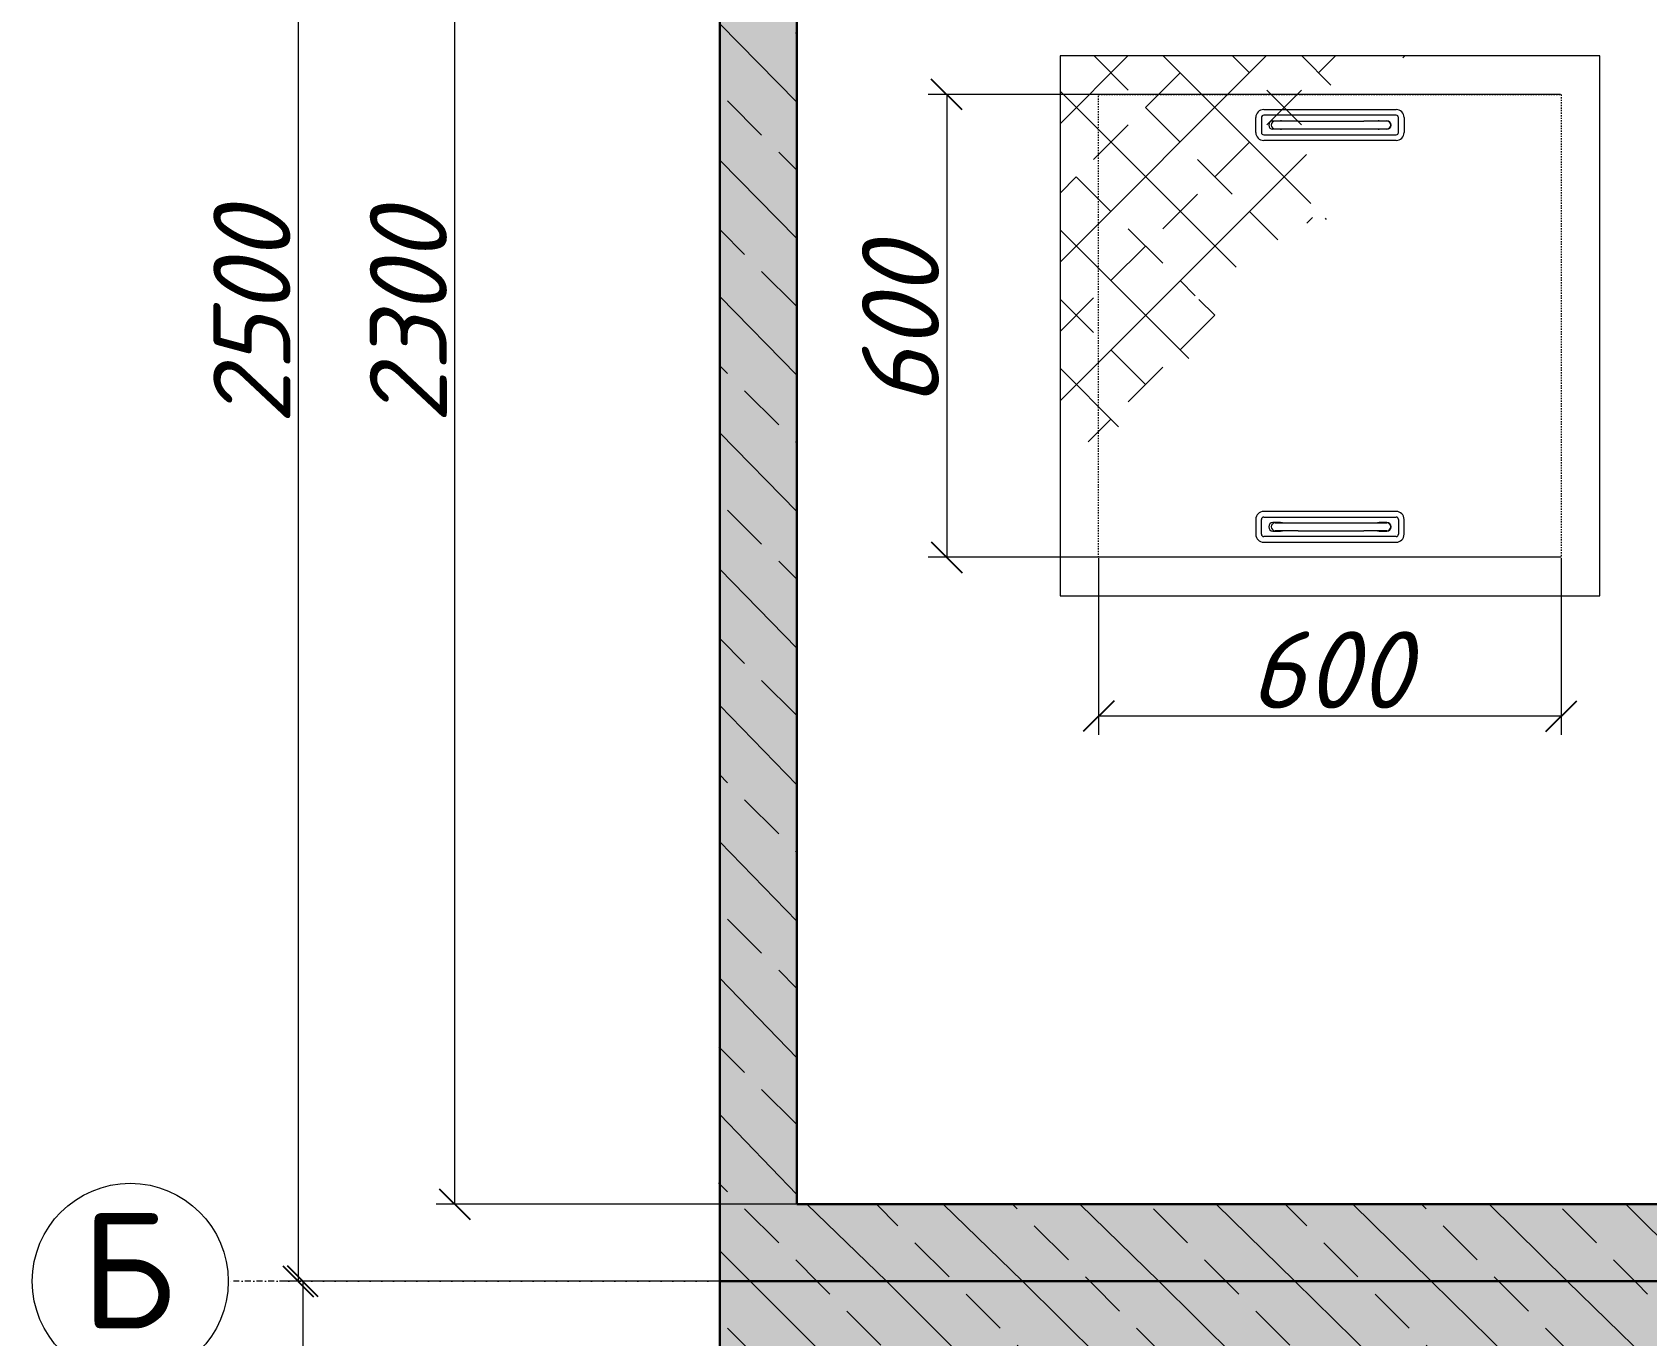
# Model space of a CAD drawing. Header units: millimetres. Extents: x 18305 to 53696, y 2146 to 15344.
# Drawn here: x 26951 to 29045, y 12030 to 13719 of the extents above; entities that cross this region are included whole.
import ezdxf

# ---------------------------------------------------------------- set-up
doc = ezdxf.new("R2010")
doc.units = ezdxf.units.MM
doc.set_wipeout_variables(frame=1)
for name, pattern in [('A_HIDDEN1', [0.333334, 0.166667, -0.166667]), ('DASHDOT2', [0.5, 0.25, -0.125, 0, -0.125]), ('Сплошная', [0])]:
    doc.linetypes.add(name, pattern=pattern)
doc.layers.add('НОЛЬ', color=7, linetype='Continuous')
doc.styles.add('ГОСТ-150', font='isocpeur.ttf', dxfattribs={"height": 150})
doc.styles.add('ГОСТ-80', font='isocpeur.ttf', dxfattribs={"height": 80})
doc.styles.add('ИСО курсив', font='isocpeui.ttf')
doc.dimstyles.new('ГОСТ-80', dxfattribs={"dimtxt": 80, "dimasz": 40, "dimexe": 24, "dimexo": 1, "dimgap": 10, "dimtad": 1, "dimdec": 0, "dimtxsty": 'ГОСТ-80', "dimblk": 'OBLIQUE', "dimcen": 2.5, "dimclrd": 251, "dimclre": 251, "dimclrt": 251, "dimadec": 0, "dimazin": 0, "dimtfac": 1, "dimtdec": 0, "dimtmove": 0, "dimatfit": 3, "dimfxl": 250, "dimlwd": 9, "dimlwe": 9, "dimarcsym": 2})

# ---------------------------------------------------------------- blocks, each defined once
blk = doc.blocks.new('*U887')
at = {"lineweight": 18}
h = blk.add_hatch(dxfattribs=at)
h.set_pattern_fill('ANSI33', scale=500)
h.set_pattern_definition([(45, (-270421877.2363863, -182955272.1720382), (-88.38834764831844, 88.38834764831844), []), (45, (-270421788.8480388, -182955272.1720382), (-88.38834764831844, 88.38834764831844), [62.5, -31.25])])
h.paths.add_polyline_path([(0, 6000), (0, 0), (2500, 0), (2500, 6000)])
h.paths.add_polyline_path([(2400, 5900), (2400, 100), (100, 100), (100, 5900)], flags=16)
h = blk.add_hatch(dxfattribs=at)
h.set_pattern_fill('AR-CONC', scale=30)
h.set_pattern_definition([(49.99999999999999, (-270421877.2363863, -182955272.1720382), (215.178054780226, -18.82564049477853), [22.5, -247.5]), (355, (-270421877.2363863, -182955272.1720382), (-41.6254000839, 225.6576401100035), [18, -198]), (100.45144446, (-270421859.304882, -182955273.7408414), (173.5526540181336, 206.8319972905888), [19.12205759999996, -210.3426335999997]), (46.18420000000001, (-270421877.2363863, -182955212.1720382), (320.1723992014717, -49.65578423792296), [33.75, -371.25]), (96.63563549, (-270421850.5553628, -182955216.3100303), (280.3985837022685, 292.2355802323651), [28.6831026, -315.5141279999999]), (351.1841639899999, (-270421877.2363863, -182955212.1720382), (280.3985835164319, 292.2355800809971), [27, -297.0000003]), (21, (-270421847.2363863, -182955227.1720382), (179.0721156355385, -120.7856671996016), [22.5, -247.5]), (326.0000000000001, (-270421847.2363863, -182955227.1720382), (72.99459957647451, 217.5450135140559), [18, -198]), (71.45144474, (-270421832.3137101, -182955237.2375104), (252.0667130189913, 96.75934584190615), [19.122057, -210.3426336]), (37.50000000000001, (-270421877.2363863, -182955272.1720382), (3.647956595187201, 99.86815614939344), [0, -195.6, 0, -201, 0, -198.75]), (7.499999999999999, (-270421877.2363863, -182955272.1720382), (78.92086123264458, 118.3235135647081), [0, -114.6, 0, -191.1, 0, -75.75]), (327.5, (-270421944.1363863, -182955272.1720382), (160.1467308517227, -6.766461520313927), [0, -75, 0, -234, 0, -310.5]), (317.5, (-270421974.1363863, -182955272.1720382), (174.9558508027159, 30.03149469969532), [0, -97.5, 0, -155.4, 0, -220.5])])
h.paths.add_polyline_path([(1.13686837721616e-13, 6000), (0, 9.094947017729282e-13), (2500, -9.094947017729282e-13), (2500, 6000)])
h.paths.add_polyline_path([(2400, 5900), (2400, 100), (100, 100), (100, 5900)], flags=16)
at = {"color": 7, "lineweight": 30}
for points in [[(0, 6000), (2500, 6000), (2500, 0), (0, 0)], [(100, 5900), (2400, 5900), (2400, 100), (100, 100)]]:
    blk.add_lwpolyline(points, close=True, dxfattribs=at)
blk = doc.blocks.new('A$C196e052b')
at = {"color": 252, "lineweight": 18}
blk.add_wipeout([(-400.0000000029106, 799.9999999999998), (-400.0000000029104, 99.99999999999966), (300.0000000000002, 99.99999999999976), (299.9999999999999, 799.9999999999999)], dxfattribs=at)
at = {"lineweight": 13, "ltscale": 2, "transparency": 33554687}
h = blk.add_hatch(dxfattribs=at)
h.set_pattern_fill('ANSI33', color=252, scale=20, angle=90)
h.set_pattern_definition([(135, (-1071955.989897668, -699230.8765057246), (-89.80256121069155, -89.80256121069154), []), (135, (-1071955.989897668, -699141.0739057581), (-89.80256121069155, -89.80256121069154), [63.50000000000002, -31.75000000000001])])
edge = h.paths.add_edge_path()
edge.add_spline(control_points=[(-400, 328.6136316210032), (-381.4811837077141, 222.0423559178598), (-86.93459724960849, 561.0194829106331), (-261.5274742245674, 461.8881329782307), (-250.1235035657883, 471.7240742268041), (-7.720676155295223, 641.090294778347), (-68.65601353859529, 558.5043798824772)], knot_values=[0, 0, 0, 0, 147.1957490608899, 240.430400332696, 284.5336143072386, 347.4544513214497, 347.4544513214497, 347.4544513214497, 347.4544513214497], degree=3, periodic=0)
edge.add_spline(control_points=[(-68.65601353859529, 558.5043798824772), (-83.88816663110629, 692.3374128341675), (-113.837870657444, 780.9436060786247), (63.87716839229688, 800)], knot_values=[347.4544513214497, 347.4544513214497, 347.4544513214497, 347.4544513214497, 519.254660040759, 519.254660040759, 519.254660040759, 519.254660040759], degree=3, periodic=0)
edge.add_line((63.87716839229688, 800), (-400, 800))
edge.add_line((-400, 800), (-400, 328.6136316210032))
h = blk.add_hatch(dxfattribs=at)
h.set_pattern_fill('ANSI33', color=252, scale=20, angle=180)
h.set_pattern_definition([(225, (-1071955.989897668, -699230.8765057246), (89.80256121069154, -89.80256121069155), []), (225, (-1072045.792497635, -699230.8765057246), (89.80256121069154, -89.80256121069155), [63.50000000000002, -31.75000000000001])])
edge = h.paths.add_edge_path()
edge.add_spline(control_points=[(-400, 328.6136316210032), (-381.4811837077141, 222.0423559178598), (-86.93459724960849, 561.0194829106331), (-261.5274742245674, 461.8881329782307), (-250.1235035657883, 471.7240742268041), (-7.720676155295223, 641.090294778347), (-68.65601353859529, 558.5043798824772)], knot_values=[0, 0, 0, 0, 147.1957490608899, 240.430400332696, 284.5336143072386, 347.4544513214497, 347.4544513214497, 347.4544513214497, 347.4544513214497], degree=3, periodic=0)
edge.add_spline(control_points=[(-68.65601353859529, 558.5043798824772), (-83.88816663110629, 692.3374128341675), (-113.837870657444, 780.9436060786247), (63.87716839229688, 800)], knot_values=[347.4544513214497, 347.4544513214497, 347.4544513214497, 347.4544513214497, 519.254660040759, 519.254660040759, 519.254660040759, 519.254660040759], degree=3, periodic=0)
edge.add_line((63.87716839229688, 800), (-400, 800))
edge.add_line((-400, 800), (-400, 328.6136316210032))
at = {"color": 252, "lineweight": 5, "ltscale": 2, "transparency": 33554687}
for p, q in [((-146.2323484137887, 700.8133006691351), (-146.2323484137887, 720.1173006891622)), ((-138.8999999776715, 720.1173006891622), (-138.8999999776715, 700.8133006691351)), ((-135.8519999996061, 730.4976490735426), (35.85199999657925, 730.4976490735426)), ((35.85199999657925, 723.1653006672277), (-135.8519999996061, 723.1653006672277)), ((-123.9000295415753, 715.9652711152448), (-113.9000295415753, 715.9652711152448)), ((-91.10002952965442, 715.4652711152448), (-121.1000295296544, 715.4652711152448)), ((-91.10002952965442, 715.4652711152448), (-6.100029529654421, 715.4652711152448)), ((23.89997047034558, 715.4652711152448), (-6.100029529654421, 715.4652711152448)), ((13.89997047034558, 715.9652711152448), (23.89997047034558, 715.9652711152448)), ((38.90000000444707, 700.8133006691351), (38.90000000444707, 720.1173006891622)), ((46.23234844056424, 720.1173006891622), (46.23234844056424, 700.8133006691351)), ((-135.8519999996061, 697.7653006910696), (35.85199999657925, 697.7653006910696)), ((-113.9000295415753, 704.9652711152448), (-123.9000295415753, 704.9652711152448)), ((-121.1000295296544, 705.4652711152448), (-91.10002952965442, 705.4652711152448)), ((-91.10002952965442, 705.4652711152448), (-6.100029529654421, 705.4652711152448)), ((-6.100029529654421, 705.4652711152448), (23.89997047034558, 705.4652711152448)), ((23.89997047034558, 704.9652711152448), (13.89997047034558, 704.9652711152448)), ((35.85199999657925, 690.4329522847547), (-135.8519999996061, 690.4329522847547)), ((35.85199999657925, 209.5670477151289), (-135.8519999996061, 209.5670477151289)), ((-146.2323484137887, 199.1866992711439), (-146.2323484137887, 179.8826992511167)), ((-138.8999999776715, 179.8826992511167), (-138.8999999776715, 199.1866992711439)), ((-135.8519999996061, 202.2346992492094), (35.85199999657925, 202.2346992492094)), ((-113.9000295415753, 195.0347288250341), (-123.9000295415753, 195.0347288250341)), ((-121.1000295296544, 194.5347288250341), (-91.10002952965442, 194.5347288250341)), ((-91.10002952965442, 194.5347288250341), (-6.100029529654421, 194.5347288250341)), ((-6.100029529654421, 194.5347288250341), (23.89997047034558, 194.5347288250341)), ((23.89997047034558, 195.0347288250341), (13.89997047034558, 195.0347288250341)), ((38.90000000444707, 199.1866992711439), (38.90000000444707, 179.8826992511167)), ((46.23234844056424, 179.8826992511167), (46.23234844056424, 199.1866992711439)), ((35.85199999657925, 176.8346992730512), (-135.8519999996061, 176.8346992730512)), ((-135.8519999996061, 169.5023508667364), (35.85199999657925, 169.5023508667364)), ((-123.9000295415753, 184.0347288250341), (-113.9000295415753, 184.0347288250341)), ((-91.10002952965442, 184.5347288250341), (-121.1000295296544, 184.5347288250341)), ((-91.10002952965442, 184.5347288250341), (-6.100029529654421, 184.5347288250341)), ((23.89997047034558, 184.5347288250341), (-6.100029529654421, 184.5347288250341)), ((13.89997047034558, 184.0347288250341), (23.89997047034558, 184.0347288250341))]:
    blk.add_line(p, q, dxfattribs=at)
at = {"color": 252, "lineweight": 18}
blk.add_lwpolyline([(300, 800), (-400, 800), (-400, 100), (300, 100)], close=True, dxfattribs=at)
at = {"color": 252, "linetype": 'A_HIDDEN1', "lineweight": 20, "ltscale": 10}
blk.add_lwpolyline([(-350, 750), (250, 750), (250, 150), (-350, 150)], close=True, dxfattribs=at)
at = {"color": 252, "lineweight": 5, "ltscale": 2, "transparency": 33554687}
for centre, radius, start, end in [((-135.8519999996061, 720.1173006891622), 10.38034841870831, 90, 180), ((-135.8519999996061, 720.1173006891622), 3.048000000009781, 90, 180), ((-123.9000295415753, 710.4652711152448), 5.500000000000002, 90, 270), ((-121.1000295296544, 710.4652711152448), 5.000000000000002, 90, 270), ((-113.9000295415753, 710.4652711152448), 5.50000000000187, 65.38002367758496, 90), ((13.89997047034558, 710.4652711152448), 5.500000000000002, 90, 114.619976322415), ((23.89997047034558, 710.4652711152448), 5.500000000000002, 270, 90), ((23.89997047034558, 710.4652711152448), 5.000000000000002, 270, 90), ((35.85199999657925, 720.1173006891622), 10.38034841872286, 0, 90), ((35.85199999657925, 720.1173006891622), 3.047999999995229, 0, 90), ((-135.8519999996061, 700.8133006691351), 10.38034841872286, 180, 270), ((-135.8519999996061, 700.8133006691351), 3.047999999995229, 180, 270), ((-113.9000295415753, 710.4652711152448), 5.500000000000002, 270, 294.619976322415), ((13.89997047034558, 710.4652711152448), 5.50000000000187, 245.380023677585, 270), ((35.85199999657925, 700.8133006691351), 3.048000000009781, 270, 0), ((35.85199999657925, 700.8133006691351), 10.38034841870831, 270, 0), ((-135.8519999996061, 199.1866992711439), 10.38034841872286, 90, 180), ((35.85199999657925, 199.1866992711439), 10.38034841870831, 0, 90), ((-135.8519999996061, 199.1866992711439), 3.047999999995229, 90, 180), ((-123.9000295415753, 189.5347288250341), 5.500000000000002, 90, 270), ((-121.1000295296544, 189.5347288250341), 5.000000000000002, 90, 270), ((-113.9000295415753, 189.5347288250341), 5.500000000000002, 65.38002367758496, 90), ((13.89997047034558, 189.5347288250341), 5.50000000000187, 90, 114.619976322415), ((23.89997047034558, 189.5347288250341), 5.500000000000002, 270, 90), ((23.89997047034558, 189.5347288250341), 5.000000000000002, 270, 90), ((35.85199999657925, 199.1866992711439), 3.048000000009781, 0, 90), ((-135.8519999996061, 179.8826992511167), 10.38034841870831, 180, 270), ((-135.8519999996061, 179.8826992511167), 3.048000000009781, 180, 270), ((-113.9000295415753, 189.5347288250341), 5.50000000000187, 270, 294.619976322415), ((13.89997047034558, 189.5347288250341), 5.500000000000002, 245.380023677585, 270), ((35.85199999657925, 179.8826992511167), 3.047999999995229, 270, 0), ((35.85199999657925, 179.8826992511167), 10.38034841872286, 270, 0)]:
    blk.add_arc(centre, radius, start, end, dxfattribs=at)
blk = doc.blocks.new('к4у4е54е')
at = {"color": 7, "lineweight": 40}
blk.add_blockref('A$C196e052b', (3440.590660401736, 750.3810383882083), dxfattribs=at)
blk = doc.blocks.new('_OBLIQUE')
at = {"color": 0, "linetype": 'ByBlock'}
blk.add_line((-0.5, -0.5), (0.5, 0.5), dxfattribs=at)
blk = doc.blocks.new('*D2004')
at = {"color": 251, "linetype": 'Сплошная', "lineweight": 9, "transparency": 16777216}
for p, q in [((28932.98714997544, 13638.7085066636), (28113.04580229776, 13638.7085066636)), ((28932.98714997544, 13038.7085066636), (28113.04580229776, 13038.7085066636))]:
    blk.add_line(p, q, dxfattribs=at)
at = {"color": 251, "linetype": 'Continuous', "lineweight": 9, "transparency": 16777216}
blk.add_line((28137.04580229776, 13638.7085066636), (28137.04580229776, 13038.7085066636), dxfattribs=at)
at = {"layer": 'Defpoints', "color": 0, "transparency": 16777216}
for p in [(28933.98714997544, 13638.7085066636), (28137.04580229776, 13038.7085066636), (28933.98714997544, 13038.7085066636)]:
    blk.add_point(p, dxfattribs=at)
at = {"color": 251, "lineweight": 9, "transparency": 16777216, "xscale": 40, "yscale": 40, "zscale": 40}
for p, rotation in [((28137.04580229776, 13638.7085066636), 90), ((28137.04580229776, 13038.7085066636), 270)]:
    blk.add_blockref('_OBLIQUE', p, dxfattribs=dict(at, rotation=rotation))
at = {"color": 7, "lineweight": 40, "transparency": 16777216, "insert": (28077.04580229775, 13338.70850666359), "char_height": 100, "attachment_point": 5, "rotation": 90, "style": 'ИСО курсив'}
blk.add_mtext('600', dxfattribs=at)
blk = doc.blocks.new('*D2005')
at = {"color": 251, "linetype": 'Сплошная', "lineweight": 9, "transparency": 16777216}
for p, q in [((28333.98714997543, 13037.70850666359), (28333.98714997543, 12808.75997246374)), ((28933.98714997543, 13037.70850666359), (28933.98714997543, 12808.75997246374))]:
    blk.add_line(p, q, dxfattribs=at)
at = {"color": 251, "linetype": 'Continuous', "lineweight": 9, "transparency": 16777216}
blk.add_line((28933.98714997543, 12832.75997246374), (28333.98714997543, 12832.75997246374), dxfattribs=at)
at = {"layer": 'Defpoints', "color": 0, "transparency": 16777216}
for p in [(28333.98714997543, 13038.70850666359), (28933.98714997543, 13038.70850666359), (28333.98714997543, 12832.75997246374)]:
    blk.add_point(p, dxfattribs=at)
at = {"color": 251, "lineweight": 9, "transparency": 16777216, "xscale": 40, "yscale": 40, "zscale": 40, "rotation": 180}
blk.add_blockref('_OBLIQUE', (28333.98714997543, 12832.75997246374), dxfattribs=at)
at = {"color": 251, "lineweight": 9, "transparency": 16777216, "xscale": 40, "yscale": 40, "zscale": 40}
blk.add_blockref('_OBLIQUE', (28933.98714997543, 12832.75997246374), dxfattribs=at)
at = {"color": 7, "lineweight": 40, "transparency": 16777216, "insert": (28633.98714997543, 12892.75997246374), "char_height": 100, "attachment_point": 5, "style": 'ИСО курсив'}
blk.add_mtext('600', dxfattribs=at)
blk = doc.blocks.new('*D1963')
at = {"color": 251, "linetype": 'Сплошная', "lineweight": 9, "transparency": 16777216}
for p, q in [((27841.78248774014, 12100.03182551509), (27278.08257653685, 12100.03182551509)), ((27841.78248774018, 9600.031825515094), (27278.08257653685, 9600.031825515094))]:
    blk.add_line(p, q, dxfattribs=at)
at = {"color": 251, "linetype": 'Continuous', "lineweight": 9, "transparency": 16777216}
blk.add_line((27302.08257653685, 12100.03182551509), (27302.08257653685, 9600.031825515094), dxfattribs=at)
at = {"layer": 'Defpoints', "color": 0, "transparency": 16777216}
for p in [(27842.78248774014, 12100.03182551509), (27302.08257653685, 9600.031825515094), (27842.78248774018, 9600.031825515094)]:
    blk.add_point(p, dxfattribs=at)
at = {"color": 251, "lineweight": 9, "transparency": 16777216, "xscale": 40, "yscale": 40, "zscale": 40}
for p, rotation in [((27302.08257653685, 12100.03182551509), 90), ((27302.08257653685, 9600.031825515094), 270)]:
    blk.add_blockref('_OBLIQUE', p, dxfattribs=dict(at, rotation=rotation))
at = {"color": 7, "lineweight": 40, "transparency": 16777216, "insert": (27242.08257653685, 10850.03182551509), "char_height": 100, "attachment_point": 5, "rotation": 90, "style": 'ИСО курсив'}
blk.add_mtext('2500', dxfattribs=at)
blk = doc.blocks.new('*D1964')
at = {"color": 251, "linetype": 'Сплошная', "lineweight": 9, "transparency": 16777216}
for p, q in [((27941.78248774014, 14500.0318255151), (27474.81346338456, 14500.0318255151)), ((27941.78248774014, 12200.0318255151), (27474.81346338456, 12200.0318255151))]:
    blk.add_line(p, q, dxfattribs=at)
at = {"color": 251, "linetype": 'Continuous', "lineweight": 9, "transparency": 16777216}
blk.add_line((27498.81346338456, 14500.0318255151), (27498.81346338456, 12200.0318255151), dxfattribs=at)
at = {"layer": 'Defpoints', "color": 0, "transparency": 16777216}
for p in [(27942.78248774014, 14500.0318255151), (27498.81346338456, 12200.0318255151), (27942.78248774014, 12200.0318255151)]:
    blk.add_point(p, dxfattribs=at)
at = {"color": 251, "lineweight": 9, "transparency": 16777216, "xscale": 40, "yscale": 40, "zscale": 40}
for p, rotation in [((27498.81346338456, 14500.0318255151), 90), ((27498.81346338456, 12200.0318255151), 270)]:
    blk.add_blockref('_OBLIQUE', p, dxfattribs=dict(at, rotation=rotation))
at = {"color": 7, "lineweight": 40, "transparency": 16777216, "insert": (27438.81346338456, 13350.03182551509), "char_height": 100, "attachment_point": 5, "rotation": 90, "style": 'ИСО курсив'}
blk.add_mtext('2300', dxfattribs=at)
blk = doc.blocks.new('*D1965')
at = {"color": 251, "linetype": 'Сплошная', "lineweight": 9, "transparency": 16777216}
for p, q in [((27841.78248774047, 14600.0318255151), (27271.89772885302, 14600.0318255151)), ((27841.78248774047, 12100.03182551504), (27271.89772885302, 12100.03182551504))]:
    blk.add_line(p, q, dxfattribs=at)
at = {"color": 251, "linetype": 'Continuous', "lineweight": 9, "transparency": 16777216}
blk.add_line((27295.89772885302, 14600.0318255151), (27295.89772885302, 12100.03182551504), dxfattribs=at)
at = {"layer": 'Defpoints', "color": 0, "transparency": 16777216}
for p in [(27842.78248774047, 14600.0318255151), (27295.89772885302, 12100.03182551504), (27842.78248774047, 12100.03182551504)]:
    blk.add_point(p, dxfattribs=at)
at = {"color": 251, "lineweight": 9, "transparency": 16777216, "xscale": 40, "yscale": 40, "zscale": 40}
for p, rotation in [((27295.89772885302, 14600.0318255151), 90), ((27295.89772885302, 12100.03182551504), 270)]:
    blk.add_blockref('_OBLIQUE', p, dxfattribs=dict(at, rotation=rotation))
at = {"color": 7, "lineweight": 40, "transparency": 16777216, "insert": (27235.89772885301, 13350.03182551506), "char_height": 100, "attachment_point": 5, "rotation": 90, "style": 'ИСО курсив'}
blk.add_mtext('2500', dxfattribs=at)

msp = doc.modelspace()

# ---------------------------------------------------------------- linework, layer by layer
at = {"layer": 'НОЛЬ', "color": 44, "linetype": 'DASHDOT2', "lineweight": 20, "ltscale": 30}
for p, q in [((27842.78248774013, 8768.715090035083), (27842.78248774048, 14826.40677248174)), ((38453.78987930002, 12100.03182551509), (27205.29660477116, 12100.03182551509)), ((38453.78987930003, 12100.03182551509), (28205.29660477116, 12100.03182551509))]:
    msp.add_line(p, q, dxfattribs=at)
at = {"layer": 'НОЛЬ', "color": 44, "linetype": 'Continuous', "lineweight": 20, "ltscale": 30}
msp.add_circle((27078.2258454221, 12100.03182551509), 127.0707593490556, dxfattribs=at)

# ---------------------------------------------------------------- block references
at = {"color": 7, "rotation": 90}
for p in [(33842.78248774013, 12100.03182551509), (33842.78248774013, 9600.031825515092)]:
    msp.add_blockref('*U887', p, dxfattribs=at)

# ---------------------------------------------------------------- texts
at = {"color": 44, "lineweight": 20, "ltscale": 2, "insert": (27014.22295877847, 12189.05141662119), "char_height": 150, "attachment_point": 1, "style": 'ГОСТ-150'}
msp.add_mtext_dynamic_manual_height_columns('Б', width=681.0759849082679, gutter_width=350, heights=[153.9145059384609], dxfattribs=at)

# ---------------------------------------------------------------- dimensions: what is measured, and where the dimension line sits
at = {"color": 7, "lineweight": 40}
for base, p1, p2, picture, middle in [((27295.89772885302, 12100.03182551504), (27842.78248774046, 14600.03182551509), (27842.78248774046, 12100.03182551503), '*D1965', (27235.89772885301, 13350.03182551506)), ((27498.81346338456, 12200.0318255151), (27942.78248774013, 14500.03182551509), (27942.78248774013, 12200.03182551509), '*D1964', (27438.81346338456, 13350.03182551509)), ((27302.08257653685, 9600.031825515094), (27842.78248774013, 12100.03182551509), (27842.78248774017, 9600.03182551509), '*D1963', (27242.08257653685, 10850.03182551509))]:
    dim = msp.add_linear_dim(base=base, p1=p1, p2=p2, angle=90, dimstyle='ГОСТ-80', override={"dimtxt": 100, "dimtxsty": 'ИСО курсив', "dimclrt": 7}, dxfattribs=at)
    dim.commit()
    dim.dimension.update_dxf_attribs({"geometry": picture, "text_midpoint": middle})

# ---------------------------------------------------------------- next in the draw order: block references
at = {"lineweight": 20}
msp.add_blockref('к4у4е54е', (25243.39648957369, 12138.32746827538), dxfattribs=at)

# ---------------------------------------------------------------- next in the draw order: dimensions: what is measured, and where the dimension line sits
at = {"color": 7, "lineweight": 40}
dim = msp.add_linear_dim(base=(28137.04580229776, 13038.7085066636), p1=(28933.98714997543, 13638.70850666359), p2=(28933.98714997543, 13038.70850666359), angle=90, dimstyle='ГОСТ-80', override={"dimtxt": 100, "dimtxsty": 'ИСО курсив', "dimclrt": 7}, dxfattribs=at)
dim.commit()
dim.dimension.update_dxf_attribs({"geometry": '*D2004', "text_midpoint": (28077.04580229775, 13338.70850666359)})
dim = msp.add_linear_dim(base=(28333.98714997543, 12832.75997246374), p1=(28933.98714997543, 13038.70850666359), p2=(28333.98714997543, 13038.70850666359), dimstyle='ГОСТ-80', override={"dimtxt": 100, "dimtxsty": 'ИСО курсив', "dimclrt": 7}, dxfattribs=at)
dim.commit()
dim.dimension.update_dxf_attribs({"geometry": '*D2005', "text_midpoint": (28633.98714997543, 12892.75997246374)})

doc.saveas('drawing.dxf')
